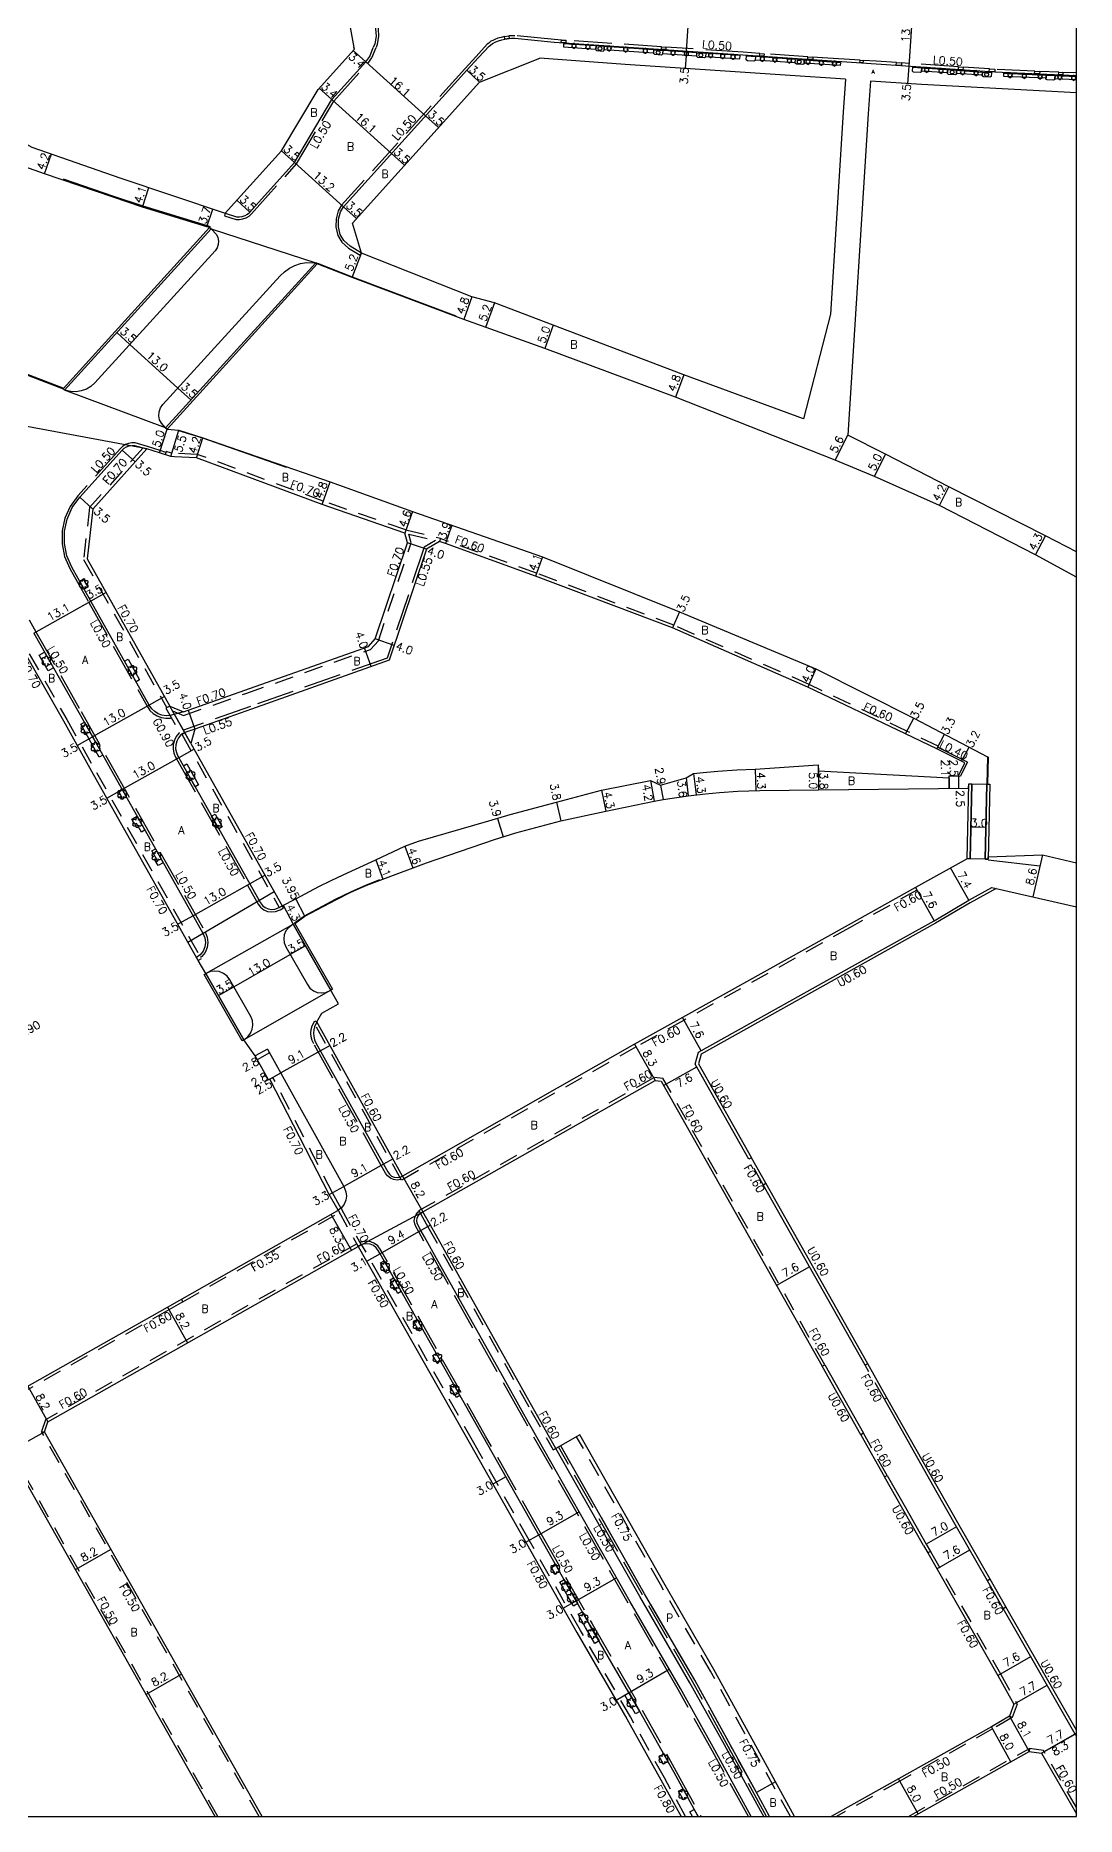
# Model space of a CAD drawing. Header units: metres. Extents: x -3200 to -2399, y -108600 to -108000.
# Drawn here: x -2608.1 to -2400, y -108600 to -108243.9 of the extents above; entities that cross this region are included whole.
import ezdxf

# ---------------------------------------------------------------- set-up
doc = ezdxf.new("R2010")
doc.units = ezdxf.units.M
doc.header["$LTSCALE"] = 2.5
doc.linetypes.add('22320', pattern=[2.5, 1.5, -1])
doc.linetypes.add('22330', pattern=[4, 3, -1])
doc.layers.get('0').update_dxf_attribs({"color": 150, "lineweight": 50})
for name, color, linetype in [('2101000', 7, 'Continuous'), ('2102000', 4, 'Continuous'), ('2203000', 1, 'Continuous'), ('2213000', 3, 'Continuous'), ('2227000', 1, 'Continuous'), ('2231000', 4, 'Continuous'), ('2232000', 120, '22320'), ('2233000', 120, '22330'), ('2235000', 4, 'Continuous'), ('2236000', 3, 'Continuous'), ('2236100', 3, 'Continuous'), ('2238000', 3, 'Continuous'), ('2239000', 3, 'Continuous'), ('6132000', 60, '61320'), ('9107000', 4, 'Continuous'), ('9201100', 215, 'Continuous'), ('9201500', 222, 'Continuous'), ('9202100', 82, 'Continuous'), ('9202200', 82, 'Continuous'), ('9203500', 155, 'Continuous'), ('999', 7, 'Continuous')]:
    doc.layers.add(name, color=color, linetype=linetype)
doc.layers.add('9301100', color=1, linetype='Continuous', lineweight=30)
doc.styles.add('Dm_Anotation', font='txt.shx', dxfattribs={"bigfont": 'pscdm.shx'})
doc.linetypes.add('61320', pattern='A,0,[3,dmdr.shx,S=0.25,R=0,X=0,Y=0],1.5,[3,dmdr.shx,S=0.25,R=0,X=0,Y=0]', length=1.5)

# ---------------------------------------------------------------- blocks, each defined once
blk = doc.blocks.new('223900')
at = {"linetype": 'Continuous'}
for centre, start, end in [((-0.57735, 0.333333), 30, 270), ((-0.57735, -0.333333), 90, 330), ((0, 0.666667), 330, 210), ((0.57735, 0.333333), 270, 150), ((0.57735, -0.333333), 210, 90), ((0, -0.666667), 150, 30)]:
    blk.add_arc(centre, 0.333333, start, end, dxfattribs=at)
blk = doc.blocks.new('223800')
at = {"color": 0, "linetype": 'Continuous'}
blk.add_circle((0, 0), 0.75, dxfattribs=at)

msp = doc.modelspace()

# ---------------------------------------------------------------- linework, layer by layer
at = {"layer": '2101000', "flags": 128}
msp.add_lwpolyline([(-2546.45, -108235.27), (-2544.49, -108246.31)], dxfattribs=at)
at = {"layer": '2101000'}
for points in [[(-2573.3, -108282.34), (-2573.86, -108282.15), (-2586.76, -108278.22), (-2592.58, -108276.26), (-2606.31, -108271.57), (-2610.26, -108270.19), (-2624.86, -108264.87), (-2648.8, -108256.72), (-2679.72, -108246.3)], [(-2661.46, -108246.3), (-2647.39, -108252.56), (-2622.91, -108259.51), (-2618.21, -108261.01), (-2608.88, -108266.22), (-2591.25, -108272.38), (-2570.2, -108279.48)], [(-2570.2, -108279.48), (-2558.94, -108266.96), (-2551.63, -108254.7), (-2544.36, -108246.65), (-2544.49, -108246.31)], [(-2454.54, -108320.56), (-2478.47, -108311.74), (-2504.61, -108301.83), (-2516.38, -108297.39), (-2520.86, -108296.21), (-2542.97, -108287.45), (-2544.77, -108281.42), (-2519.32, -108253.24), (-2507.29, -108248.45)], [(-2446.18, -108252.69), (-2458.23, -108251.85), (-2490.21, -108249.74), (-2507.29, -108248.45)], [(-2400, -108255.42), (-2430.99, -108253.75), (-2441.19, -108253.04)], [(-2718.46, -108273.13), (-2705.98, -108277.22), (-2703.45, -108278.06), (-2683.25, -108284.97), (-2675.29, -108287.71), (-2642.67, -108299.21), (-2602.6, -108314.55), (-2602.3, -108314.82), (-2573, -108282.61), (-2573.3, -108282.34)], [(-2400, -108352.21), (-2408.15, -108347.77), (-2427.4, -108337.9), (-2440.4, -108332.11), (-2448.26, -108328.81), (-2480.14, -108316.24), (-2506.3, -108306.54), (-2522.48, -108300.73), (-2544.84, -108292.3), (-2551.8, -108289.61), (-2552.09, -108289.35), (-2582.12, -108322.36), (-2581.83, -108322.63), (-2579.44, -108322.86), (-2574.66, -108324.36), (-2549.21, -108333.18), (-2532.72, -108339.1), (-2506.74, -108348.14), (-2479.33, -108359.19), (-2452.07, -108370.56), (-2432.53, -108380.45), (-2417.8, -108388.13), (-2417.92, -108393.62), (-2418.25, -108408.62), (-2417.65, -108408.63), (-2417.64, -108408.15), (-2406.79, -108407.76), (-2400, -108409.34)], [(-2400, -108347.15), (-2406.2, -108343.94), (-2425.51, -108334.16), (-2438.15, -108327.65), (-2445.73, -108323.81)], [(-2583.33, -108327.4), (-2585.87, -108326.6), (-2596.65, -108338.6), (-2597.79, -108348.53), (-2581.27, -108377.99), (-2578.5, -108379.14), (-2566.3, -108374.82), (-2541.55, -108366.06), (-2540.19, -108364.59), (-2533.73, -108345.35), (-2534.27, -108343.43), (-2550.83, -108337.7), (-2575.92, -108328.37), (-2580.32, -108328.14), (-2581.09, -108328.1), (-2583.33, -108327.4)], [(-2422.29, -108389.38), (-2427.93, -108386.57), (-2434.14, -108383.55), (-2453.67, -108374.23), (-2480.73, -108362.39), (-2508.13, -108352), (-2526.13, -108345.52), (-2527.36, -108345.09), (-2529.93, -108346.63), (-2537.39, -108368.83), (-2564.96, -108378.59), (-2576.26, -108382.59), (-2577.06, -108385.48), (-2558.79, -108417.93), (-2556.1, -108416.52), (-2551.47, -108414.11), (-2548.98, -108412.88), (-2546.63, -108411.75), (-2540.1, -108408.74), (-2534.26, -108406.04), (-2531.55, -108405.03), (-2517.46, -108400.98), (-2513.23, -108399.69), (-2503.92, -108397.24), (-2494.98, -108394.79), (-2485.13, -108392.85), (-2483.13, -108393.82), (-2478.05, -108392.38), (-2476.53, -108391.5), (-2474.61, -108391.26), (-2471.72, -108390.99), (-2467.88, -108390.72), (-2464.2, -108390.61), (-2451.6, -108389.76), (-2451.59, -108390.96), (-2425.45, -108392.36), (-2425.46, -108391.96), (-2423.57, -108391.93), (-2422.29, -108389.38)], [(-2683.66, -108555.74), (-2581.75, -108498.2), (-2547.69, -108478.85), (-2547.63, -108478.82), (-2549.39, -108475.64), (-2561.28, -108452.57), (-2561.55, -108452.72), (-2564.21, -108447.93), (-2566.48, -108444.73), (-2574.04, -108431.46), (-2575.59, -108428.87), (-2596.54, -108391.65), (-2602.49, -108381.04), (-2612.88, -108362.75)], [(-2554.27, -108420.02), (-2548.08, -108416.73), (-2545.05, -108415.23), (-2541.89, -108413.84), (-2538.68, -108412.58), (-2529.95, -108409.34), (-2516.34, -108404.66), (-2512.11, -108403.37), (-2503.11, -108400.97), (-2494.06, -108398.99), (-2484.4, -108396.99), (-2482.62, -108396.67), (-2477.61, -108395.96), (-2474.15, -108395.54), (-2471.37, -108395.28), (-2467.67, -108395.02), (-2463.31, -108394.89), (-2451.54, -108394.76), (-2421.54, -108394.41), (-2421.52, -108393.54), (-2420.92, -108393.55), (-2421.25, -108408.55), (-2421.85, -108408.54), (-2432.16, -108414.29), (-2445.63, -108421.8), (-2478.74, -108440.27), (-2488.34, -108445.63), (-2534.71, -108471.99), (-2534.72, -108471.99), (-2551.84, -108441.15), (-2550.87, -108439.4), (-2547.57, -108437.52), (-2556.61, -108421.64), (-2556.26, -108421.45), (-2554.27, -108420.02)], [(-2417.77, -108552.9), (-2423.95, -108542.08), (-2428.11, -108534.81), (-2438.4, -108516.59), (-2437.87, -108516.29), (-2441.72, -108509.49), (-2442.24, -108509.78), (-2462.61, -108473.7), (-2462.09, -108473.4), (-2464.97, -108468.3), (-2465.49, -108468.59), (-2476.21, -108449.61), (-2475.55, -108447.2), (-2441.93, -108428.43), (-2428.46, -108420.92), (-2421.53, -108416.83), (-2416.9, -108414.25), (-2416.03, -108414.45)], [(-2416.03, -108414.45), (-2400, -108418.17)], [(-2530.66, -108479.11), (-2484.24, -108452.85), (-2483.04, -108452.97), (-2450.85, -108509.99), (-2450.33, -108509.7), (-2442.59, -108523.41), (-2443.11, -108523.7), (-2438.35, -108532.12), (-2437.83, -108531.83), (-2434.19, -108538.27), (-2430.03, -108545.55), (-2429.19, -108547.02), (-2429.71, -108547.32), (-2415.72, -108571.8), (-2412.52, -108577.59), (-2413.39, -108579.94), (-2417, -108582.08), (-2435.57, -108592.52), (-2449.01, -108600)], [(-2504.07, -108526.42), (-2508.54, -108518.53), (-2529.13, -108481.81), (-2530.66, -108479.11)], [(-2562.81, -108600), (-2606.31, -108523.1), (-2605.65, -108521.11), (-2543.61, -108486.08), (-2521.16, -108525.67), (-2499.87, -108563.23), (-2489.88, -108580.49), (-2483.08, -108592.7), (-2479.05, -108600)], [(-2456.33, -108600), (-2465.66, -108583.07), (-2472.48, -108570.63), (-2482.52, -108553.29), (-2499.28, -108523.71), (-2504.07, -108526.42)], [(-2572.23, -108600), (-2613.45, -108527.14), (-2615.49, -108526.67), (-2656.36, -108549.74), (-2656.66, -108549.22), (-2676.36, -108560.34), (-2676.07, -108560.87)], [(-2462.5, -108600), (-2463.08, -108598.94), (-2470.39, -108585.67), (-2477.27, -108573.33), (-2487.29, -108556.02), (-2504.07, -108526.42)], [(-2414.62, -108558.41), (-2414.1, -108558.11), (-2417.25, -108552.6), (-2417.77, -108552.9)], [(-2400, -108583.38), (-2400.26, -108583.53), (-2414.62, -108558.41)], [(-2432.54, -108600), (-2409.42, -108587), (-2406.95, -108587.35), (-2400, -108599.46)]]:
    msp.add_lwpolyline(points, dxfattribs=at)
at = {"layer": '2102000'}
for points in [[(-2446.18, -108252.69), (-2446.6, -108259.24), (-2449.19, -108299.63), (-2454.54, -108320.56)], [(-2441.19, -108253.04), (-2441.61, -108259.56), (-2445.73, -108323.81)]]:
    msp.add_lwpolyline(points, dxfattribs=at)
at = {"layer": '2203000'}
for points in [[(-2602.3, -108314.82), (-2602.6, -108314.55), (-2573.3, -108282.34), (-2573, -108282.61)], [(-2552.09, -108289.35), (-2551.8, -108289.61), (-2581.83, -108322.63), (-2582.12, -108322.36)], [(-2421.52, -108393.54), (-2420.92, -108393.55), (-2421.25, -108408.55), (-2421.85, -108408.54)], [(-2417.65, -108408.63), (-2418.25, -108408.62), (-2417.92, -108393.62), (-2417.32, -108393.63)], [(-2548.75, -108434.63), (-2549.1, -108434.83), (-2556.61, -108421.64), (-2556.26, -108421.45)], [(-2574.39, -108431.65), (-2574.04, -108431.46), (-2566.48, -108444.73), (-2566.83, -108444.93)]]:
    msp.add_lwpolyline(points, close=True, dxfattribs=at)
at = {"layer": '2213000'}
for points in [[(-2570.2, -108279.48), (-2567.92, -108280.19), (-2567.34, -108280.21), (-2566.77, -108280.12), (-2566.22, -108279.92), (-2565.73, -108279.62), (-2565.3, -108279.23), (-2556.34, -108269.31), (-2548.88, -108256.73), (-2542.08, -108249.2), (-2541.27, -108248.14), (-2540.58, -108246.31)], [(-2519.52, -108248.3), (-2517.42, -108246.06), (-2517.17, -108245.83), (-2516.77, -108245.52), (-2516.46, -108245.36), (-2516.09, -108245.19), (-2515.54, -108244.98), (-2514.88, -108244.8), (-2514.25, -108244.66), (-2513.42, -108244.53), (-2512.94, -108244.48), (-2512.29, -108244.48), (-2504.42, -108245.25), (-2466.67, -108247.79), (-2450.85, -108248.88), (-2440.05, -108249.59), (-2416.32, -108251.21), (-2400, -108251.94)], [(-2542.97, -108287.45), (-2545.22, -108286.04), (-2546.46, -108284.93), (-2547.19, -108283.72), (-2547.56, -108282.15), (-2547.52, -108280.64), (-2547.12, -108279.2), (-2546.54, -108278.16), (-2521.91, -108250.89), (-2519.52, -108248.3)], [(-2573, -108282.61), (-2571.96, -108283.69), (-2571.66, -108284.33), (-2571.53, -108285.02), (-2571.59, -108285.72), (-2571.83, -108286.39), (-2572.23, -108286.97), (-2596.24, -108313.36), (-2597.03, -108314.08), (-2597.95, -108314.63), (-2598.96, -108315), (-2600.02, -108315.17), (-2601.09, -108315.12), (-2602.3, -108314.82)], [(-2582.12, -108322.36), (-2582.96, -108321.46), (-2583.3, -108320.74), (-2583.44, -108319.95), (-2583.37, -108319.15), (-2583.1, -108318.39), (-2582.64, -108317.73), (-2559.23, -108291.99), (-2558.35, -108291.16), (-2557.36, -108290.46), (-2556.28, -108289.92), (-2555.12, -108289.54), (-2553.93, -108289.34), (-2552.09, -108289.35)], [(-2578.5, -108379.14), (-2581.22, -108379.91), (-2582.03, -108379.94), (-2582.84, -108379.81), (-2583.6, -108379.53), (-2584.29, -108379.1), (-2584.88, -108378.54), (-2585.39, -108377.79), (-2597.04, -108357.03), (-2600.84, -108350.25), (-2601.83, -108347.96), (-2602.32, -108345.52), (-2602.31, -108343.03), (-2601.78, -108340.6), (-2600.76, -108338.32), (-2599.25, -108336.26), (-2590.78, -108326.83), (-2590.37, -108326.46), (-2589.91, -108326.17), (-2589.39, -108325.97), (-2588.85, -108325.88), (-2588.3, -108325.89), (-2585.87, -108326.6)], [(-2608.46, -108363.44), (-2599.44, -108379.31), (-2593.49, -108389.94), (-2574.65, -108423.39), (-2574.26, -108424.34), (-2574.15, -108425.25), (-2574.28, -108426.15), (-2574.63, -108426.99), (-2575.2, -108427.71), (-2575.93, -108428.26)], [(-2578.28, -108383.31), (-2579.06, -108383.75), (-2579.55, -108384.34), (-2579.89, -108385.03), (-2580.08, -108385.77), (-2580.1, -108386.54), (-2579.96, -108387.29), (-2579.66, -108388), (-2579.47, -108388.34), (-2565.28, -108413.54), (-2563.15, -108417.33), (-2562.74, -108417.87), (-2562.22, -108418.29), (-2561.6, -108418.56), (-2560.93, -108418.67), (-2560.26, -108418.6), (-2559.4, -108418.28), (-2558.79, -108417.93)], [(-2576.26, -108382.59), (-2578.28, -108383.31)], [(-2556.61, -108421.64), (-2557.56, -108422.31), (-2558.07, -108422.96), (-2558.39, -108423.72), (-2558.5, -108424.54), (-2558.4, -108425.36), (-2558.09, -108426.13), (-2553.77, -108433.7), (-2553.25, -108434.39), (-2552.57, -108434.91), (-2551.78, -108435.25), (-2550.93, -108435.36), (-2550.08, -108435.26), (-2549.1, -108434.83)], [(-2566.48, -108444.73), (-2565.65, -108444.12), (-2565.11, -108443.43), (-2564.77, -108442.63), (-2564.66, -108441.77), (-2564.76, -108440.9), (-2565.09, -108440.09), (-2569.29, -108432.73), (-2569.83, -108432.01), (-2570.54, -108431.45), (-2571.37, -108431.1), (-2572.27, -108430.98), (-2573.16, -108431.09), (-2574.04, -108431.46)]]:
    msp.add_lwpolyline(points, dxfattribs=at)
at = {"layer": '2227000'}
for points in [[(-2561.76, -108446.57), (-2554.68, -108459.31)], [(-2552.75, -108462.8), (-2546.5, -108474.04)], [(-2542.66, -108462.21), (-2538.55, -108469.62)], [(-2527.58, -108489.07), (-2530.36, -108484.12)], [(-2509.27, -108521.71), (-2510.46, -108519.61), (-2515.11, -108511.32)], [(-2465.01, -108600), (-2472.32, -108586.74), (-2479.18, -108574.41), (-2489.2, -108557.11), (-2506.2, -108527.12)]]:
    msp.add_lwpolyline(points, dxfattribs=at)
at = {"layer": '2231000'}
for points in [[(-2416.03, -108414.45), (-2421.23, -108417.35), (-2428.16, -108421.44), (-2441.64, -108428.96), (-2475.04, -108447.6), (-2475.56, -108449.53), (-2464.97, -108468.3)], [(-2441.72, -108509.49), (-2462.09, -108473.4)], [(-2443.11, -108523.7), (-2450.85, -108509.99)], [(-2423.43, -108541.78), (-2427.59, -108534.52), (-2437.87, -108516.29)], [(-2430.55, -108545.85), (-2434.72, -108538.57), (-2438.35, -108532.12)], [(-2417.25, -108552.6), (-2423.43, -108541.78)], [(-2430.55, -108545.85), (-2429.71, -108547.32)], [(-2414.62, -108558.41), (-2417.77, -108552.9)], [(-2400, -108582.78), (-2414.1, -108558.11)]]:
    msp.add_lwpolyline(points, dxfattribs=at)
at = {"layer": '2232000'}
for points in [[(-2586.61, -108326.38), (-2597.32, -108338.3), (-2598.51, -108348.68), (-2581.88, -108378.33)], [(-2534.07, -108342.76), (-2550.59, -108337.04), (-2575.78, -108327.67), (-2580.96, -108327.41), (-2582.03, -108327.08), (-2582.21, -108327.75)], [(-2580.71, -108378.98), (-2578.52, -108379.89), (-2566.06, -108375.48), (-2541.15, -108366.66), (-2539.57, -108364.96), (-2532.99, -108345.37), (-2533.49, -108343.62)], [(-2534.07, -108342.76), (-2527.16, -108344.42), (-2527.36, -108345.09)], [(-2533.49, -108343.62), (-2527.36, -108345.09)], [(-2427.93, -108386.57), (-2427.65, -108386.03), (-2433.88, -108383.01), (-2453.42, -108373.68), (-2480.51, -108361.84), (-2507.92, -108351.43), (-2525.93, -108344.96), (-2527.19, -108344.52)], [(-2699.61, -108449.95), (-2699.48, -108446.95), (-2655.35, -108396.95), (-2652.71, -108393.95), (-2623.11, -108361.02), (-2612.45, -108362.09), (-2601.88, -108380.69), (-2595.93, -108391.31), (-2574.98, -108428.52), (-2575.59, -108428.87)], [(-2581.27, -108377.99), (-2582.05, -108378.43), (-2579.06, -108383.75), (-2578.28, -108383.31)], [(-2578.28, -108383.31), (-2581.27, -108377.99)], [(-2578.89, -108383.65), (-2559.4, -108418.28), (-2558.79, -108417.93)], [(-2577.06, -108385.48), (-2578.28, -108383.31)], [(-2432.16, -108414.29), (-2431.87, -108414.81), (-2445.34, -108422.32), (-2478.44, -108440.8), (-2488.04, -108446.16), (-2534.41, -108472.51), (-2534.95, -108472.81), (-2552.16, -108441.8)], [(-2547.01, -108478.48), (-2548.77, -108475.31), (-2560.66, -108452.25), (-2561.28, -108452.57)], [(-2531.48, -108478.89), (-2484.37, -108452.23), (-2482.67, -108452.4)], [(-2450.33, -108509.7), (-2482.67, -108452.4)], [(-2462.61, -108473.7), (-2465.49, -108468.59)], [(-2578.69, -108497.09), (-2547.42, -108479.33), (-2547.36, -108479.3)], [(-2547.63, -108478.82), (-2543.61, -108486.08)], [(-2547.01, -108478.48), (-2543, -108485.73)], [(-2531.48, -108478.89), (-2529.65, -108482.1), (-2509.07, -108518.82), (-2504.59, -108526.72), (-2504.07, -108526.42)], [(-2543.9, -108485.55), (-2606.15, -108520.7), (-2606.92, -108523.04), (-2606.31, -108523.1)], [(-2478.14, -108600), (-2482.38, -108592.31), (-2489.18, -108580.09), (-2499.18, -108562.83), (-2509.4, -108544.79), (-2520.47, -108525.28), (-2542.91, -108485.68), (-2543.61, -108486.08)], [(-2578.96, -108496.62), (-2578.67, -108497.14), (-2581.45, -108498.72), (-2679.8, -108554.25), (-2680.1, -108553.73)], [(-2438.4, -108516.59), (-2442.24, -108509.78)], [(-2563.39, -108600), (-2606.92, -108523.04)], [(-2457.19, -108600), (-2466.32, -108583.43), (-2473.13, -108570.99), (-2483.17, -108553.66), (-2499.94, -108524.08)], [(-2437.83, -108531.83), (-2442.59, -108523.41)], [(-2571.66, -108600), (-2613.19, -108526.58)], [(-2429.19, -108547.02), (-2415.2, -108571.5), (-2411.87, -108577.54), (-2412.85, -108580.2), (-2413.39, -108579.94)], [(-2412.85, -108580.2), (-2416.75, -108582.52), (-2435.32, -108592.96), (-2447.98, -108600)], [(-2400.26, -108583.53), (-2400, -108583.99)], [(-2433.56, -108600), (-2409.37, -108586.4)], [(-2400, -108598.25), (-2406.57, -108586.8), (-2409.37, -108586.4), (-2409.42, -108587)]]:
    msp.add_lwpolyline(points, dxfattribs=at)
at = {"layer": '2233000'}
for points in [[(-2539.71, -108241.65), (-2539.62, -108242.56), (-2539.54, -108244.08), (-2539.8, -108245.71), (-2540.04, -108246.31)], [(-2570.2, -108279.48), (-2570.35, -108279.96), (-2568.01, -108280.69), (-2567.31, -108280.72), (-2566.64, -108280.61), (-2566.01, -108280.37), (-2565.43, -108280.02), (-2564.94, -108279.58), (-2555.93, -108269.61), (-2548.48, -108257.03), (-2541.69, -108249.52), (-2540.85, -108248.42), (-2540.04, -108246.31)], [(-2514.33, -108244.15), (-2515.01, -108244.3), (-2515.7, -108244.49), (-2516.29, -108244.71), (-2516.7, -108244.9), (-2517.05, -108245.09), (-2517.5, -108245.43), (-2517.79, -108245.69), (-2520.01, -108248.14)], [(-2502.97, -108244.83), (-2504.38, -108244.74), (-2512.27, -108243.96), (-2512.96, -108243.96), (-2513.51, -108244.01)], [(-2482.93, -108246.18), (-2502.06, -108244.89)], [(-2463.32, -108247.5), (-2466.64, -108247.28), (-2482.08, -108246.24)], [(-2520.01, -108248.14), (-2522.28, -108250.56), (-2546.95, -108277.87), (-2547.58, -108279.01), (-2548.01, -108280.56), (-2548.06, -108282.2), (-2547.66, -108283.91), (-2546.85, -108285.25), (-2545.52, -108286.44), (-2543.23, -108287.88), (-2542.97, -108287.45)], [(-2453.68, -108248.17), (-2462.43, -108247.57)], [(-2443.26, -108248.86), (-2450.81, -108248.37), (-2452.68, -108248.24)], [(-2435.98, -108249.35), (-2440.01, -108249.08), (-2442.64, -108248.9)], [(-2423.57, -108250.2), (-2434.96, -108249.42)], [(-2417.39, -108250.62), (-2422.65, -108250.26)], [(-2408.34, -108251.05), (-2416.28, -108250.69)], [(-2403.53, -108251.27), (-2407.34, -108251.1)], [(-2400, -108251.42), (-2402.72, -108251.3)], [(-2582.08, -108327.27), (-2583.18, -108326.92), (-2585.72, -108326.12), (-2588.22, -108325.39), (-2588.89, -108325.38), (-2589.53, -108325.49), (-2590.13, -108325.72), (-2590.68, -108326.06), (-2591.14, -108326.48), (-2599.64, -108335.94), (-2601.19, -108338.07), (-2602.26, -108340.44), (-2602.81, -108342.97), (-2602.82, -108345.57), (-2602.31, -108348.11), (-2601.29, -108350.47), (-2597.47, -108357.27), (-2585.82, -108378.05), (-2585.26, -108378.87), (-2584.6, -108379.5), (-2583.82, -108379.98), (-2582.97, -108380.3), (-2582.06, -108380.44), (-2581.14, -108380.4), (-2580.97, -108380.35)], [(-2528.12, -108344.91), (-2530.39, -108346.26), (-2537.83, -108368.4), (-2565.14, -108378.07), (-2578.55, -108382.82)], [(-2609.42, -108360.75), (-2608.03, -108363.19), (-2599.01, -108379.07), (-2593.05, -108389.69), (-2574.2, -108423.17), (-2573.77, -108424.21), (-2573.64, -108425.25), (-2573.79, -108426.29), (-2574.2, -108427.25), (-2574.85, -108428.07), (-2575.12, -108428.27)], [(-2579.31, -108383.31), (-2579.39, -108383.36), (-2579.97, -108384.07), (-2580.36, -108384.85), (-2580.58, -108385.7), (-2580.6, -108386.58), (-2580.44, -108387.44), (-2580.11, -108388.22), (-2579.9, -108388.58), (-2565.71, -108413.79), (-2563.57, -108417.6), (-2563.11, -108418.22), (-2562.48, -108418.72), (-2561.74, -108419.05), (-2560.95, -108419.17), (-2560.14, -108419.09), (-2559.19, -108418.73), (-2558.55, -108418.37), (-2558.79, -108417.93)], [(-2421.76, -108389.2), (-2427.74, -108386.21)], [(-2421.76, -108389.2), (-2423.21, -108392.11), (-2423.57, -108391.93)], [(-2535.03, -108472.66), (-2535.12, -108472.69), (-2535.82, -108472.78), (-2536.52, -108472.68), (-2537.16, -108472.4), (-2537.72, -108471.96), (-2538.12, -108471.42), (-2538.98, -108469.87), (-2552.49, -108445.54), (-2552.79, -108444.88), (-2552.98, -108444.15), (-2553.04, -108443.41), (-2552.98, -108442.66), (-2552.78, -108441.93), (-2552.29, -108440.93), (-2551.84, -108441.15)], [(-2465.58, -108600), (-2472.76, -108586.98), (-2479.62, -108574.66), (-2489.63, -108557.36), (-2499.83, -108539.37), (-2510.9, -108519.85), (-2531.48, -108483.13), (-2532.08, -108482.09), (-2532.3, -108481.53), (-2532.38, -108480.9), (-2532.29, -108480.28), (-2532.04, -108479.69), (-2531.65, -108479.18), (-2531.4, -108479.02)], [(-2507.05, -108543.46), (-2518.12, -108523.95), (-2538.79, -108487.28), (-2539.2, -108486.56), (-2539.67, -108485.93), (-2540.31, -108485.43), (-2541.06, -108485.11), (-2541.87, -108485), (-2542.65, -108485.09), (-2543.1, -108485.22), (-2543.24, -108485.3)], [(-2461.93, -108600), (-2469.96, -108585.43), (-2476.75, -108573.03), (-2486.77, -108555.72), (-2503.55, -108526.13)], [(-2461.36, -108600), (-2463.98, -108595.23), (-2469.52, -108585.19), (-2476.31, -108572.79), (-2486.33, -108555.47), (-2503.11, -108525.88)], [(-2507.05, -108543.46), (-2496.83, -108561.49), (-2486.83, -108578.76), (-2480.02, -108591.01), (-2475.06, -108600)]]:
    msp.add_lwpolyline(points, dxfattribs=at)
at = {"layer": '2235000'}
for points in [[(-2514.25, -108244.66), (-2514.33, -108244.15), (-2513.51, -108244.01), (-2513.42, -108244.53)], [(-2503, -108245.35), (-2502.97, -108244.83), (-2502.06, -108244.89), (-2502.1, -108245.41)], [(-2482.97, -108246.7), (-2482.93, -108246.18), (-2482.08, -108246.24), (-2482.11, -108246.75)], [(-2463.35, -108248.02), (-2463.32, -108247.5), (-2462.43, -108247.57), (-2462.47, -108248.08)], [(-2453.72, -108248.69), (-2453.68, -108248.17), (-2452.68, -108248.24), (-2452.72, -108248.75)], [(-2443.29, -108249.38), (-2443.26, -108248.86), (-2442.64, -108248.9), (-2442.67, -108249.42)], [(-2436.01, -108249.87), (-2435.98, -108249.35), (-2434.96, -108249.42), (-2434.99, -108249.94)], [(-2423.6, -108250.71), (-2423.57, -108250.2), (-2422.65, -108250.26), (-2422.68, -108250.78)], [(-2417.43, -108251.14), (-2417.39, -108250.62), (-2416.28, -108250.69), (-2416.32, -108251.21)], [(-2408.36, -108251.57), (-2408.34, -108251.05), (-2407.34, -108251.1), (-2407.36, -108251.61)], [(-2403.55, -108251.78), (-2403.53, -108251.27), (-2402.72, -108251.3), (-2402.74, -108251.82)]]:
    msp.add_lwpolyline(points, close=True, dxfattribs=at)
at = {"layer": '2236000'}
for points in [[(-2496.03, -108246), (-2496.08, -108246.78), (-2495.91, -108246.95), (-2494.65, -108247.04), (-2494.45, -108246.89), (-2494.4, -108246.11)], [(-2482.7, -108246.9), (-2482.75, -108247.69), (-2482.95, -108247.83), (-2484.31, -108247.74), (-2484.51, -108247.56), (-2484.46, -108246.78)], [(-2474.12, -108247.47), (-2474.18, -108248.25), (-2474.44, -108248.4), (-2475.71, -108248.31), (-2475.91, -108248.14), (-2475.86, -108247.36)], [(-2464.17, -108248.15), (-2464.21, -108248.93), (-2464.5, -108249.07), (-2465.74, -108248.99), (-2466.03, -108248.8), (-2465.98, -108248.02)], [(-2454.4, -108248.82), (-2454.46, -108249.6), (-2454.68, -108249.75), (-2455.99, -108249.66), (-2456.21, -108249.48), (-2456.15, -108248.7)], [(-2430.92, -108250.4), (-2430.98, -108251.18), (-2431.21, -108251.32), (-2432.55, -108251.23), (-2432.76, -108251.06), (-2432.71, -108250.28)], [(-2423.99, -108251.66), (-2424.18, -108251.8), (-2425.56, -108251.71), (-2425.8, -108251.53), (-2425.75, -108250.75), (-2423.94, -108250.88)], [(-2417, -108251.35), (-2417.05, -108252.13), (-2417.32, -108252.27), (-2418.57, -108252.19), (-2418.83, -108252.01), (-2418.78, -108251.23)], [(-2404.26, -108251.94), (-2404.29, -108252.72), (-2404.59, -108252.86), (-2405.83, -108252.81), (-2406.08, -108252.64), (-2406.05, -108251.86)], [(-2597.67, -108354.26), (-2598.37, -108354.65), (-2599.27, -108353.05), (-2598.57, -108352.66)], [(-2607.37, -108367.8), (-2606.32, -108367.2), (-2604.52, -108370.38), (-2605.56, -108370.97)], [(-2587.3, -108372.75), (-2588, -108373.14), (-2590.31, -108369.02), (-2589.61, -108368.63)], [(-2575.5, -108393.76), (-2576.19, -108394.15), (-2578.56, -108389.95), (-2577.86, -108389.56)], [(-2591.49, -108395.11), (-2590.8, -108394.71), (-2590.02, -108396.08), (-2590.72, -108396.48)], [(-2570.77, -108402.15), (-2571.47, -108402.55), (-2572.9, -108400.01), (-2572.2, -108399.62)], [(-2587.81, -108400.02), (-2586.24, -108402.81), (-2586.94, -108403.2), (-2587.92, -108401.46), (-2588.27, -108401.65), (-2588.86, -108400.61)], [(-2582.57, -108409.33), (-2583.62, -108409.91), (-2584.2, -108408.87), (-2583.86, -108408.67), (-2584.84, -108406.93), (-2584.14, -108406.54)], [(-2539.12, -108489.34), (-2538.43, -108488.94), (-2537.23, -108491.07), (-2537.92, -108491.46)], [(-2537.23, -108492.69), (-2536.53, -108492.3), (-2534.98, -108495.05), (-2535.68, -108495.44)], [(-2532.54, -108501.01), (-2531.84, -108500.62), (-2530.73, -108502.59), (-2531.43, -108502.99)], [(-2528.68, -108507.85), (-2527.99, -108507.46), (-2527.19, -108508.88), (-2527.88, -108509.27)], [(-2525.26, -108513.92), (-2524.56, -108513.53), (-2523.25, -108515.85), (-2523.95, -108516.25)], [(-2503.34, -108551.03), (-2504.21, -108551.52), (-2504.95, -108550.21), (-2504.08, -108549.72)], [(-2499.7, -108557.45), (-2500.57, -108557.94), (-2503.29, -108553.14), (-2502.42, -108552.65)], [(-2495.42, -108564.93), (-2496.29, -108565.43), (-2498.14, -108562.24), (-2499.64, -108559.58), (-2498.77, -108559.08), (-2497.27, -108561.74)], [(-2490.31, -108575.75), (-2489.44, -108575.25), (-2487.27, -108579.01), (-2488.13, -108579.51)], [(-2481.68, -108589.05), (-2482.55, -108589.53), (-2483.39, -108588.03), (-2482.51, -108587.55)], [(-2477.7, -108596.24), (-2478.58, -108596.72), (-2479.53, -108594.99), (-2478.66, -108594.51)]]:
    msp.add_lwpolyline(points, close=True, dxfattribs=at)
msp.add_lwpolyline([(-2476.77, -108600), (-2477.27, -108599.09), (-2476.4, -108598.61), (-2475.63, -108600)], dxfattribs=at)
at = {"layer": '2236100'}
for points in [[(-2496.03, -108246), (-2502.52, -108245.56), (-2502.56, -108246.2), (-2496.07, -108246.64)], [(-2494.44, -108246.75), (-2484.5, -108247.42), (-2484.46, -108246.78), (-2494.4, -108246.11)], [(-2482.74, -108247.53), (-2475.91, -108247.99), (-2475.86, -108247.36), (-2482.7, -108246.9)], [(-2474.17, -108248.11), (-2467.27, -108248.58), (-2467.23, -108247.94), (-2474.12, -108247.47)], [(-2464.21, -108248.79), (-2456.2, -108249.34), (-2456.15, -108248.7), (-2464.17, -108248.15)], [(-2447.17, -108249.31), (-2447.21, -108249.95), (-2454.45, -108249.46), (-2454.4, -108248.82), (-2450.86, -108249.07)], [(-2425.79, -108251.39), (-2430.97, -108251.03), (-2430.92, -108250.4), (-2425.75, -108250.75)], [(-2423.94, -108250.88), (-2418.78, -108251.23), (-2418.82, -108251.86), (-2423.98, -108251.51)], [(-2414.49, -108251.48), (-2406.05, -108251.86), (-2406.07, -108252.49), (-2414.52, -108252.1)], [(-2599.05, -108381.65), (-2598.35, -108381.25), (-2594.68, -108387.81), (-2595.38, -108388.2)]]:
    msp.add_lwpolyline(points, close=True, dxfattribs=at)
for points in [[(-2400, -108252.76), (-2404.28, -108252.57), (-2404.26, -108251.94)], [(-2404.26, -108251.94), (-2400, -108252.13)]]:
    msp.add_lwpolyline(points, dxfattribs=at)
at = {"layer": '6132000'}
for points in [[(-2602.56, -108272.59), (-2592.51, -108276.03), (-2586.69, -108277.99), (-2573.79, -108281.92), (-2573.22, -108282.12)], [(-2551.74, -108289.46), (-2544.78, -108292.15), (-2524.06, -108299.96)], [(-2602.56, -108314.46), (-2632.82, -108302.87)], [(-2557.92, -108330.27), (-2574.69, -108324.46), (-2579.47, -108322.95)], [(-2417.72, -108393.62), (-2417.6, -108388.13)], [(-2407.32, -108410.03), (-2417.66, -108408.82)], [(-2556.32, -108421.37), (-2554.32, -108419.94), (-2548.13, -108416.64), (-2545.09, -108415.14), (-2541.93, -108413.75), (-2539.29, -108412.71)]]:
    msp.add_lwpolyline(points, dxfattribs=at)
at = {"layer": '9107000'}
for points in [[(-2540.24, -108241.47), (-2540.12, -108242.62), (-2540.04, -108244.06), (-2540.28, -108245.57), (-2540.58, -108246.31)], [(-2519.52, -108248.3), (-2517.42, -108246.06), (-2517.17, -108245.83), (-2516.77, -108245.52), (-2516.46, -108245.36), (-2516.09, -108245.19), (-2515.54, -108244.98), (-2514.88, -108244.8), (-2514.25, -108244.66), (-2513.42, -108244.53), (-2512.94, -108244.48), (-2512.29, -108244.48), (-2504.42, -108245.25), (-2466.67, -108247.79), (-2450.85, -108248.88), (-2440.05, -108249.59), (-2416.32, -108251.21), (-2400, -108251.94)], [(-2551.84, -108441.15), (-2552.31, -108442.11), (-2552.48, -108442.75), (-2552.54, -108443.41), (-2552.48, -108444.07), (-2552.32, -108444.71), (-2552.04, -108445.32), (-2542.66, -108462.21)], [(-2561.76, -108446.57), (-2564.21, -108447.93)], [(-2554.68, -108459.31), (-2552.75, -108462.8)], [(-2538.55, -108469.62), (-2537.7, -108471.15), (-2537.36, -108471.61), (-2536.91, -108471.97), (-2536.38, -108472.19), (-2535.81, -108472.27), (-2535.25, -108472.2), (-2534.72, -108471.99)], [(-2546.5, -108474.04), (-2546.04, -108475.11), (-2545.94, -108475.96), (-2546.06, -108476.82), (-2546.4, -108477.61), (-2546.94, -108478.3), (-2547.63, -108478.82)], [(-2530.36, -108484.12), (-2531.05, -108482.89), (-2531.62, -108481.87), (-2531.81, -108481.41), (-2531.87, -108480.91), (-2531.8, -108480.41), (-2531.61, -108479.95), (-2531.3, -108479.55), (-2530.66, -108479.11)], [(-2475.63, -108600), (-2480.45, -108591.25), (-2487.27, -108579.01), (-2497.27, -108561.74), (-2518.55, -108524.19), (-2539.23, -108487.52), (-2539.62, -108486.83), (-2540.03, -108486.29), (-2540.57, -108485.87), (-2541.2, -108485.6), (-2541.87, -108485.5), (-2542.55, -108485.59), (-2542.91, -108485.68), (-2543.61, -108486.08)], [(-2515.11, -108511.32), (-2527.58, -108489.07)], [(-2506.2, -108527.12), (-2509.27, -108521.71)]]:
    msp.add_lwpolyline(points, dxfattribs=at)
at = {"layer": '9201100', "flags": 128}
for points in [[(-2477.98, -108247.03), (-2477.07, -108233.99)], [(-2432.61, -108237.07), (-2433.5, -108250.04)], [(-2477.98, -108247.03), (-2478.21, -108250.53)], [(-2433.5, -108250.04), (-2433.74, -108253.56)]]:
    msp.add_lwpolyline(points, dxfattribs=at)
at = {"layer": '9201100'}
for points in [[(-2544.6, -108246.92), (-2542.08, -108249.2)], [(-2530.13, -108259.99), (-2542.08, -108249.2)], [(-2519.32, -108253.24), (-2521.91, -108250.89)], [(-2551.4, -108254.45), (-2548.88, -108256.73)], [(-2536.93, -108267.52), (-2548.88, -108256.73)], [(-2527.53, -108262.33), (-2530.13, -108259.99)], [(-2606.31, -108271.57), (-2604.92, -108267.6)], [(-2558.94, -108266.96), (-2556.34, -108269.31)], [(-2534.34, -108269.87), (-2536.93, -108267.52)], [(-2556.34, -108269.31), (-2546.54, -108278.16)], [(-2586.76, -108278.22), (-2585.45, -108274.34)], [(-2567.9, -108276.88), (-2565.3, -108279.23)], [(-2543.95, -108280.51), (-2546.54, -108278.16)], [(-2573.86, -108282.15), (-2572.68, -108278.65)], [(-2544.84, -108292.3), (-2542.97, -108287.45)], [(-2520.86, -108296.21), (-2522.48, -108300.73)], [(-2516.38, -108297.39), (-2518.14, -108302.29)], [(-2591.85, -108303.34), (-2589.27, -108305.69)], [(-2504.61, -108301.83), (-2506.3, -108306.54)], [(-2589.27, -108305.69), (-2579.65, -108314.44)], [(-2478.47, -108311.74), (-2480.14, -108316.24)], [(-2577.06, -108316.79), (-2579.65, -108314.44)], [(-2583.33, -108327.4), (-2581.83, -108322.63)], [(-2581.09, -108328.1), (-2579.44, -108322.86)], [(-2575.92, -108328.37), (-2574.66, -108324.36)], [(-2448.26, -108328.81), (-2445.73, -108323.81)], [(-2588.18, -108329.17), (-2590.78, -108326.83)], [(-2440.4, -108332.11), (-2438.15, -108327.65)], [(-2550.83, -108337.7), (-2549.21, -108333.18)], [(-2427.4, -108337.9), (-2425.51, -108334.16)], [(-2596.65, -108338.6), (-2599.25, -108336.26)], [(-2532.72, -108339.1), (-2534.27, -108343.43)], [(-2524.85, -108341.84), (-2526.13, -108345.52)], [(-2529.93, -108346.63), (-2533.73, -108345.35)], [(-2408.15, -108347.77), (-2406.2, -108343.94)], [(-2506.74, -108348.14), (-2508.13, -108352)], [(-2593.99, -108355.32), (-2597.04, -108357.03)], [(-2608.46, -108363.44), (-2597.04, -108357.03)], [(-2479.33, -108359.19), (-2480.73, -108362.39)], [(-2541.03, -108370.12), (-2542.37, -108366.35)], [(-2536.4, -108365.87), (-2540.19, -108364.59)], [(-2452.07, -108370.56), (-2453.67, -108374.23)], [(-2585.39, -108377.79), (-2596.73, -108384.15)], [(-2582.34, -108376.08), (-2585.39, -108377.79)], [(-2577.59, -108378.82), (-2576.26, -108382.59)], [(-2434.14, -108383.55), (-2432.53, -108380.45)], [(-2599.78, -108385.86), (-2596.73, -108384.15)], [(-2427.93, -108386.57), (-2426.4, -108383.64)], [(-2579.47, -108388.34), (-2590.8, -108394.71)], [(-2576.42, -108386.62), (-2579.47, -108388.34)], [(-2422.94, -108389.05), (-2421.46, -108386.22)], [(-2478.05, -108392.38), (-2477.61, -108395.96)], [(-2476.53, -108391.5), (-2476.02, -108395.76)], [(-2464.2, -108390.61), (-2464.08, -108394.91)], [(-2451.6, -108389.76), (-2451.54, -108394.76)], [(-2451.59, -108390.96), (-2451.54, -108394.76)], [(-2425.43, -108394.46), (-2425.46, -108391.96)], [(-2425.45, -108392.36), (-2425.43, -108394.46)], [(-2423.57, -108391.93), (-2423.54, -108394.43)], [(-2593.85, -108396.43), (-2590.8, -108394.71)], [(-2494.98, -108394.79), (-2494.06, -108398.99)], [(-2485.13, -108392.85), (-2484.4, -108396.99)], [(-2483.13, -108393.82), (-2482.62, -108396.67)], [(-2503.92, -108397.24), (-2503.11, -108400.97)], [(-2515.75, -108400.46), (-2514.63, -108404.14)], [(-2418.11, -108402.3), (-2421.11, -108402.23)], [(-2534.26, -108406.04), (-2532.66, -108410.35)], [(-2540.1, -108408.74), (-2538.68, -108412.58)], [(-2421.53, -108416.83), (-2425.14, -108410.37)], [(-2406.79, -108407.76), (-2408.74, -108416.14)], [(-2565.28, -108413.54), (-2576.61, -108419.92)], [(-2562.23, -108411.83), (-2565.28, -108413.54)], [(-2554.27, -108420.02), (-2556.1, -108416.52)], [(-2432.16, -108414.29), (-2428.46, -108420.92)], [(-2576.61, -108419.92), (-2579.66, -108421.64)], [(-2558.6, -108417.84), (-2556.61, -108421.64)], [(-2568.49, -108434.12), (-2557.2, -108427.69)], [(-2554.16, -108425.96), (-2557.2, -108427.69)], [(-2571.54, -108435.85), (-2568.49, -108434.12)], [(-2475.03, -108446.91), (-2478.74, -108440.27)], [(-2549.22, -108445.87), (-2551.14, -108446.94)], [(-2488.34, -108445.63), (-2484.24, -108452.85)], [(-2561.32, -108447.35), (-2563.77, -108448.71)], [(-2551.14, -108446.94), (-2559.1, -108451.36)], [(-2561.55, -108452.72), (-2559.1, -108451.36)], [(-2561.28, -108452.57), (-2559.1, -108451.36)], [(-2482.53, -108453.88), (-2475.91, -108450.14)], [(-2538.55, -108469.62), (-2546.5, -108474.04)], [(-2536.62, -108468.56), (-2538.55, -108469.62)], [(-2549.39, -108475.64), (-2546.5, -108474.04)], [(-2534.71, -108471.99), (-2530.66, -108479.11)], [(-2549.04, -108479.62), (-2544.96, -108486.84)], [(-2531.05, -108482.89), (-2539.23, -108487.52)], [(-2529.13, -108481.8), (-2531.05, -108482.89)], [(-2539.23, -108487.52), (-2541.92, -108489.05)], [(-2453.35, -108490.1), (-2459.97, -108493.84)], [(-2581.75, -108498.2), (-2577.72, -108505.34)], [(-2609.68, -108513.97), (-2605.65, -108521.11)], [(-2613.45, -108527.14), (-2606.31, -108523.1)], [(-2514.07, -108532.09), (-2516.68, -108533.57)], [(-2507.49, -108543.71), (-2499.4, -108539.12)], [(-2423.95, -108542.08), (-2430.03, -108545.55)], [(-2510.1, -108545.19), (-2507.49, -108543.71)], [(-2600.15, -108550.64), (-2593.02, -108546.6)], [(-2427.9, -108550.49), (-2421.3, -108546.72)], [(-2500.03, -108556.87), (-2491.94, -108552.29)], [(-2502.64, -108558.35), (-2500.03, -108556.87)], [(-2489.44, -108575.25), (-2481.39, -108570.59)], [(-2415.72, -108571.8), (-2409.12, -108568.03)], [(-2586.04, -108575.6), (-2578.9, -108571.56)], [(-2412.52, -108577.59), (-2405.84, -108573.77)], [(-2492.04, -108576.76), (-2489.44, -108575.25)], [(-2413.39, -108579.94), (-2409.42, -108587)], [(-2413.08, -108589.06), (-2417, -108582.08)], [(-2400, -108583.38), (-2406.95, -108587.35)], [(-2406.95, -108587.35), (-2400.26, -108583.53)], [(-2431.65, -108599.5), (-2435.57, -108592.52)]]:
    msp.add_lwpolyline(points, dxfattribs=at)
at = {"layer": '9202200'}
for points in [[(-2585.87, -108326.6), (-2609.85, -108322.11)], [(-2577.06, -108385.48), (-2581.27, -108377.99)], [(-2577.66, -108425.18), (-2560.39, -108415.09)], [(-2543.61, -108486.08), (-2530.66, -108479.11)], [(-2460.14, -108593.1), (-2463.98, -108595.23), (-2469.52, -108585.19), (-2476.31, -108572.79), (-2486.33, -108555.47), (-2503.11, -108525.88)]]:
    msp.add_lwpolyline(points, dxfattribs=at)
at = {"layer": '9301100'}
for points in [[(-2552.09, -108289.35), (-2582.12, -108322.36), (-2602.3, -108314.82), (-2573, -108282.61)], [(-2420.92, -108393.55), (-2417.92, -108393.62), (-2418.25, -108408.62), (-2421.25, -108408.55)], [(-2566.48, -108444.73), (-2574.04, -108431.46), (-2556.61, -108421.64), (-2549.1, -108434.83)]]:
    msp.add_lwpolyline(points, close=True, dxfattribs=at)
at = {"layer": '999'}
msp.add_lwpolyline([(-3200, -108600), (-2400, -108600), (-2400, -108000), (-3200, -108000)], close=True, dxfattribs=at)

# ---------------------------------------------------------------- block references
at = {"layer": '2238000', "xscale": 0.5, "yscale": 0.5, "zscale": 0.5}
for p in [(-2495.26, -108246.52, 2.7), (-2483.62, -108247.34, 2.65), (-2475.09, -108247.86, 2.61), (-2455.42, -108249.22, 2.54), (-2424.84, -108251.24, 2.28), (-2417.95, -108251.74, 2.35)]:
    msp.add_blockref('223800', p, dxfattribs=at)
at = {"layer": '2239000', "xscale": 0.5, "yscale": 0.5, "zscale": 0.5}
for p in [(-2500.45, -108246.01, 2.73), (-2497.67, -108246.2, 2.73), (-2493.42, -108246.51, 2.7), (-2490.1, -108246.73, 2.69), (-2486.18, -108246.99, 2.67), (-2480.64, -108247.38, 2.62), (-2477.98, -108247.56, 2.63), (-2473.13, -108247.89, 2.59), (-2470.73, -108248.05, 2.61), (-2468.64, -108248.19, 2.62), (-2462.8, -108248.59, 2.55), (-2460.29, -108248.76, 2.54), (-2457.38, -108248.96, 2.54), (-2453.66, -108249.2, 2.53), (-2450.98, -108249.38, 2.52), (-2448.37, -108249.54, 2.51), (-2429.93, -108250.81, 2.37), (-2427.07, -108251.01, 2.35), (-2422.76, -108251.27, 2.32), (-2420.04, -108251.45, 2.36), (-2413.26, -108251.88, 2.35), (-2410.41, -108252.01, 2.34), (-2407.25, -108252.16, 2.31), (-2403.3, -108252.29, 2.28), (-2400.54, -108252.41, 2.26)]:
    msp.add_blockref('223900', p, dxfattribs=at)
at = {"layer": '2239000'}
for p in [(-2598.49, -108353.59), (-2605.95, -108369.01), (-2588.75, -108370.87), (-2598.14, -108382.67), (-2596.11, -108386.23), (-2577.13, -108391.87), (-2590.82, -108395.61), (-2587.8, -108401.31), (-2571.85, -108401.31), (-2583.95, -108408.06), (-2538.22, -108490.14), (-2536.29, -108493.7), (-2531.72, -108501.77), (-2527.76, -108508.35), (-2524.29, -108514.77), (-2504.2, -108550.55), (-2502.05, -108554.11), (-2500.89, -108556.36), (-2498.53, -108560.48), (-2496.77, -108563.44), (-2488.95, -108577.32), (-2482.56, -108588.51), (-2478.6, -108595.65)]:
    msp.add_blockref('223900', p, dxfattribs=at)

# ---------------------------------------------------------------- texts
at = {"layer": '9201500', "style": 'Dm_Anotation'}
for s, rotation, p in [('13.0', 86.0971, (-2433.43, -108245.35)), ('3.4', 317.9071, (-2545.7, -108248.37)), ('3.5', 317.9071, (-2521.59, -108250.92)), ('3.4', 317.9071, (-2551.16, -108254.32)), ('16.1', 317.9071, (-2537.58, -108253.12)), ('3.5', 86.2156, (-2477.73, -108253.71)), ('3.5', 86.0225, (-2433.32, -108257.09)), ('16.1', 317.9071, (-2544.37, -108260.4)), ('3.5', 317.9071, (-2529.81, -108259.87)), ('4.2', 70.7293, (-2606.41, -108270.97)), ('3.5', 317.9071, (-2558.69, -108266.84)), ('3.5', 317.9071, (-2536.64, -108267.42)), ('13.2', 317.9071, (-2552.77, -108272.06)), ('4.1', 71.3599, (-2586.96, -108277.62)), ('3.7', 71.3599, (-2574.06, -108281.75)), ('3.5', 317.9071, (-2567.44, -108276.9)), ('3.5', 317.9071, (-2546.19, -108278.1)), ('5.2', 68.8619, (-2544.81, -108291.2)), ('4.8', 70.2451, (-2522.5, -108299.8)), ('5.2', 70.2451, (-2518.05, -108301.25)), ('3.5', 317.7142, (-2591.36, -108303.24)), ('5.0', 70.2451, (-2506.29, -108305.61)), ('13.0', 317.7142, (-2586.1, -108308.09)), ('3.5', 317.7142, (-2579.18, -108314.3)), ('4.8', 69.6617, (-2480.25, -108315.3)), ('5.0', 72.5441, (-2583.3, -108326.4)), ('5.5', 72.5441, (-2578.92, -108327.4)), ('4.2', 72.5441, (-2576.05, -108327.67)), ('5.6', 63.1847, (-2447.98, -108327.57)), ('5.0', 63.1847, (-2440.31, -108331.11)), ('3.5', 318.0561, (-2588.35, -108329.86)), ('4.8', 70.2648, (-2550.85, -108336.7)), ('4.2', 63.132, (-2427.48, -108337.21)), ('3.5', 318.0561, (-2596.63, -108339.27)), ('4.6', 70.2648, (-2534.05, -108342.4)), ('3.9', 70.8107, (-2526.13, -108344.77)), ('4.3', 63.132, (-2408.22, -108347.05)), ('4.0', 341.4321, (-2529.95, -108347.57)), ('4.1', 70.2821, (-2508.06, -108351.14)), ('3.5', 29.2881, (-2597.46, -108356.69)), ('3.5', 66.3789, (-2478.53, -108359.33)), ('13.1', 29.2881, (-2605.26, -108361.07)), ('4.0', 289.4951, (-2544.23, -108363.44)), ('4.0', 341.4321, (-2536.23, -108366.68)), ('4.0', 66.3789, (-2453.56, -108373.51)), ('3.5', 29.2881, (-2582.02, -108375.74)), ('4.0', 289.4951, (-2579.51, -108375.65)), ('3.5', 62.4714, (-2431.88, -108380.72)), ('13.0', 29.2881, (-2594.14, -108382.12)), ('3.3', 62.4714, (-2425.71, -108383.81)), ('3.5', 29.3758, (-2575.72, -108387.12)), ('3.2', 62.4714, (-2420.78, -108386.45)), ('3.5', 29.2881, (-2602.46, -108388.36)), ('2.1', 270.6573, (-2427.07, -108388.71)), ('2.5', 270.6573, (-2425.35, -108388.68)), ('13.0', 29.3758, (-2588.21, -108392.68)), ('2.9', 280.0134, (-2484.27, -108390.42)), ('4.3', 276.8699, (-2476.13, -108392.17)), ('4.3', 271.6707, (-2463.87, -108391.21)), ('5.0', 270.6573, (-2453.45, -108391.23)), ('3.8', 270.6573, (-2451.34, -108391.28)), ('3.5', 29.3758, (-2596.59, -108398.88)), ('3.8', 282.3368, (-2505.3, -108393.64)), ('4.3', 282.3368, (-2494.6, -108395.3)), ('4.2', 280.0134, (-2486.84, -108393.78)), ('3.6', 276.8699, (-2479.81, -108392.98)), ('2.5', 270.6573, (-2424.04, -108394.8)), ('3.9', 286.9625, (-2517.48, -108397.04)), ('3.0', 358.7281, (-2421.17, -108402.13)), ('4.6', 290.3523, (-2533.73, -108406.67)), ('3.5', 29.3758, (-2561.75, -108412.2)), ('4.1', 290.3523, (-2539.68, -108409.09)), ('3.95', 297.6359, (-2558.91, -108412.68)), ('7.4', 299.1461, (-2423.85, -108411.65)), ('8.6', 76.9354, (-2408.63, -108413.94)), ('13.0', 29.3758, (-2574.02, -108417.89)), ('7.6', 299.1461, (-2430.83, -108415.66)), ('4.3', 297.6359, (-2558.07, -108418.16)), ('3.5', 29.3758, (-2582.28, -108424.16)), ('3.5', 29.6544, (-2557.08, -108427.51)), ('13.0', 29.6544, (-2565.15, -108432.1)), ('3.5', 29.6544, (-2571.42, -108435.67)), ('7.6', 299.167, (-2477.4, -108441.65)), ('2.2', 29.0439, (-2548.74, -108446.24)), ('2.8', 29.0439, (-2566.23, -108451.19)), ('9.1', 29.0439, (-2557.07, -108449.66)), ('8.3', 299.6095, (-2486.81, -108447.3)), ('2.8', 29.0439, (-2564.47, -108454.2)), ('2.5', 29.0439, (-2563.57, -108455.69)), ('7.6', 29.4468, (-2479.54, -108454.39)), ('2.2', 29.0439, (-2536.06, -108468.76)), ('9.1', 29.0439, (-2544.47, -108472.34)), ('8.2', 299.6095, (-2533.21, -108473.61)), ('3.3', 29.0439, (-2552.2, -108477.94)), ('2.2', 29.5491, (-2528.58, -108482.19)), ('8.3', 299.4493, (-2549.47, -108482.61)), ('9.4', 29.5491, (-2537.08, -108485.73)), ('3.1', 29.5491, (-2544.52, -108491.19)), ('7.6', 29.4468, (-2458.29, -108492.29)), ('8.2', 299.4493, (-2580.26, -108499.83)), ('8.2', 299.4493, (-2608.18, -108516)), ('3.0', 29.5491, (-2519.41, -108535.89)), ('9.3', 29.5491, (-2505.39, -108541.94)), ('7.0', 29.7519, (-2428.43, -108544.07)), ('3.0', 29.5491, (-2512.78, -108547.52)), ('8.2', 29.4939, (-2598.53, -108549.14)), ('7.6', 29.7519, (-2426, -108548.77)), ('9.3', 29.5491, (-2497.92, -108555.11)), ('3.0', 29.5491, (-2505.37, -108560.67)), ('9.3', 30.073, (-2487.36, -108573.47)), ('7.6', 29.7519, (-2414.07, -108570.17)), ('8.2', 29.4939, (-2584.41, -108574.1)), ('7.7', 29.7519, (-2410.75, -108575.99)), ('3.0', 30.073, (-2494.63, -108579.07)), ('8.1', 299.3519, (-2411.92, -108581.52)), ('8.0', 299.3519, (-2415.45, -108583.97)), ('7.7', 29.7519, (-2405.28, -108585.66)), ('8.3', 29.7519, (-2404.33, -108587.95)), ('8.0', 299.3519, (-2434, -108594.35))]:
    msp.add_text(s, height=1.6, rotation=rotation, dxfattribs=at).set_placement(p)
at = {"layer": '9202100', "style": 'Dm_Anotation'}
for s, height, p in [('A', 0.75, (-2440.91, -108251.55, 2.5)), ('B', 1.6, (-2553.2, -108260.12)), ('B', 1.6, (-2545.87, -108266.93)), ('B', 1.6, (-2538.96, -108272.4)), ('B', 1.6, (-2501.21, -108306.5)), ('B', 1.6, (-2558.89, -108333.06)), ('B', 1.6, (-2424.25, -108338.06)), ('B', 1.6, (-2592.03, -108364.99)), ('B', 1.6, (-2475, -108363.62)), ('A', 1.6, (-2598.81, -108369.53)), ('B', 1.6, (-2544.55, -108369.8)), ('B', 1.6, (-2605.63, -108373.23)), ('B', 1.6, (-2445.69, -108393.73)), ('B', 1.6, (-2572.75, -108399.19)), ('A', 1.6, (-2579.58, -108403.64)), ('B', 1.6, (-2586.5, -108406.93)), ('B', 1.6, (-2542.3, -108412.24)), ('B', 1.6, (-2449.29, -108428.73)), ('B', 1.6, (-2542.42, -108463)), ('B', 1.6, (-2509.14, -108462.57)), ('B', 1.6, (-2552.13, -108468.45)), ('B', 1.6, (-2547.39, -108465.79)), ('B', 1.6, (-2463.94, -108480.86)), ('B', 1.6, (-2523.8, -108496.09)), ('B', 1.6, (-2574.96, -108499.29)), ('B', 1.6, (-2534.07, -108500.76)), ('A', 1.6, (-2528.99, -108498.4)), ('P', 1.6, (-2482.05, -108561.12)), ('B', 1.6, (-2418.57, -108560.55)), ('B', 1.6, (-2589.15, -108563.98)), ('B', 1.6, (-2495.85, -108568.54)), ('A', 1.6, (-2490.28, -108566.57)), ('B', 1.6, (-2427.09, -108592.91)), ('B', 1.6, (-2461.39, -108598.04))]:
    msp.add_text(s, height=height, dxfattribs=at).set_placement(p)
at = {"layer": '9203500', "style": 'Dm_Anotation'}
for s, rotation, p in [('L0.50', 356.1522, (-2474.89, -108246.47)), ('L0.50', 356.0971, (-2428.73, -108249.6)), ('L0.50', 47.9071, (-2535.82, -108265.08)), ('L0.50', 59.3421, (-2551.96, -108266.7)), ('L0.50', 48.0561, (-2596.01, -108331.52)), ('F0.70', 48.0561, (-2593.67, -108333.84)), ('F0.70', 340.9188, (-2557.3, -108334.32)), ('F0.60', 340.2122, (-2524.4, -108345.32)), ('F0.70', 71.4321, (-2536.31, -108352.27)), ('L0.55', 71.4321, (-2530.59, -108354.19)), ('F0.70', 299.2881, (-2591.79, -108358.29)), ('L0.50', 299.2881, (-2597.29, -108361.33)), ('L0.50', 299.6018, (-2605.85, -108366.58)), ('F0.70', 299.6018, (-2611.35, -108369.42)), ('F0.70', 19.4951, (-2575.61, -108377.88)), ('F0.60', 336.3789, (-2442.73, -108378.73)), ('G0.90', 299.3306, (-2584.76, -108380.98)), ('L0.55', 19.4951, (-2574.26, -108383.74)), ('L0.40', 333.4991, (-2427.53, -108386.17)), ('L0.50', 299.3758, (-2571.66, -108407)), ('F0.70', 299.3758, (-2566.24, -108403.81)), ('L0.50', 299.3758, (-2580.2, -108411.64)), ('F0.70', 299.3758, (-2586.01, -108414.58)), ('F0.60', 29.1461, (-2435.89, -108419.15)), ('U0.60', 29.167, (-2447.25, -108434.21)), ('F0.90', 29.291, (-2612.23, -108445.12)), ('F0.60', 29.167, (-2484.26, -108446.16)), ('F0.60', 29.5021, (-2489.89, -108454.99)), ('U0.60', 299.4468, (-2473.22, -108453.19)), ('F0.60', 299.0439, (-2543.14, -108455.99)), ('L0.50', 299.0439, (-2547.61, -108458.31)), ('F0.60', 299.4468, (-2478.95, -108458.25)), ('F0.70', 297.2778, (-2558.66, -108462.57)), ('F0.60', 29.6095, (-2527.58, -108470.67)), ('F0.60', 299.4468, (-2466.59, -108470.28)), ('F0.60', 29.5021, (-2525.21, -108475.03)), ('F0.70', 298.9507, (-2545.7, -108480.16)), ('F0.60', 299.2769, (-2526.62, -108485.58)), ('F0.55', 29.5956, (-2564.45, -108491.15)), ('F0.60', 29.4493, (-2551.27, -108489.51)), ('L0.50', 299.2769, (-2530.89, -108487.92)), ('U0.60', 299.4468, (-2453.9, -108486.69)), ('L0.50', 299.413, (-2536.68, -108490.67)), ('F0.80', 299.5491, (-2541.77, -108493.26)), ('F0.60', 29.4493, (-2585.94, -108503.32)), ('F0.60', 299.4468, (-2453.59, -108502.92)), ('F0.60', 299.4468, (-2443.14, -108512.11)), ('F0.60', 29.4493, (-2602.86, -108518.59)), ('U0.60', 299.4468, (-2449.79, -108515.85)), ('F0.60', 299.5491, (-2507.59, -108519.53)), ('F0.60', 299.4468, (-2441.26, -108525.11)), ('U0.60', 299.4468, (-2430.99, -108527.92)), ('U0.60', 299.7519, (-2436.97, -108538.41)), ('L0.50', 299.5491, (-2496.63, -108542.19)), ('F0.75', 299.5491, (-2493.1, -108539.94)), ('L0.50', 299.5491, (-2499.48, -108543.87)), ('F0.80', 299.5491, (-2509.96, -108549.45)), ('L0.50', 299.5491, (-2504.89, -108546.36)), ('F0.50', 299.4939, (-2595.89, -108556.62)), ('F0.50', 299.4939, (-2591.49, -108554.06)), ('F0.60', 299.7519, (-2418.84, -108554.65)), ('F0.60', 299.7519, (-2423.91, -108561.31)), ('U0.60', 299.7519, (-2407.26, -108569.23)), ('F0.75', 298.7015, (-2467.5, -108585.06)), ('L0.50', 298.7015, (-2470.93, -108587.52)), ('F0.50', 29.3519, (-2430.29, -108592.32)), ('L0.50', 298.8619, (-2473.71, -108589.1)), ('F0.60', 299.8492, (-2404.21, -108590.32)), ('F0.80', 300.073, (-2484.57, -108594.35)), ('F0.50', 29.3519, (-2427.9, -108596.54))]:
    msp.add_text(s, height=1.6, rotation=rotation, dxfattribs=at).set_placement(p)

doc.saveas('drawing.dxf')
